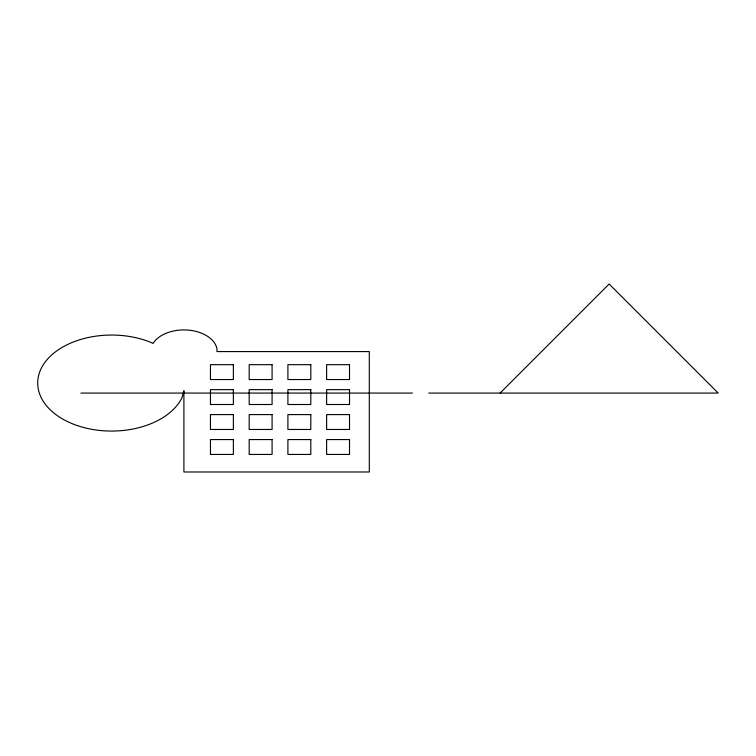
<?xml version="1.0" encoding="UTF-8"?>
<svg xmlns="http://www.w3.org/2000/svg" width="756" height="756" viewBox="0 0 756 756"><rect width="100%" height="100%" fill="white"/><g stroke="black" fill="none" stroke-linecap="round" stroke-linejoin="round"><path stroke-width="1.13" d="M500.075 393.073L609.138 284.01L718.2 393.073L428.775 393.073M80.892 393.073L412.407 393.073M183.906 390.909L181.931 397.864A73.918 48.006 0 0 1 82.782 427.263A73.918 48.006 0 0 1 46.333 360.555A73.918 48.006 0 0 1 151.833 342.78L153.014 343.441A33.34 21.659 0 0 1 188.083 330.089A33.34 21.659 0 0 1 216.934 348.639L216.963 351.578L369.306 351.578L369.306 471.99L183.906 471.99L183.906 390.909M233.368 364.666L210.461 364.666L210.461 379.54L233.368 379.54L233.368 364.666M272.084 364.666L249.178 364.666L249.178 379.54L272.084 379.54L272.084 364.666M310.801 364.666L287.904 364.666L287.904 379.54L310.801 379.54L310.801 364.666M349.518 364.666L326.62 364.666L326.62 379.54L349.518 379.54L349.518 364.666M233.368 389.633L210.461 389.633L210.461 404.507L233.368 404.507L233.368 389.633M272.084 389.633L249.178 389.633L249.178 404.507L272.084 404.507L272.084 389.633M310.801 389.633L287.904 389.633L287.904 404.507L310.801 404.507L310.801 389.633M349.518 389.633L326.62 389.633L326.62 404.507L349.518 404.507L349.518 389.633M233.368 414.6L210.461 414.6L210.461 429.474L233.368 429.474L233.368 414.6M272.084 414.6L249.178 414.6L249.178 429.474L272.084 429.474L272.084 414.6M310.801 414.6L287.904 414.6L287.904 429.474L310.801 429.474L310.801 414.6M349.518 414.6L326.62 414.6L326.62 429.474L349.518 429.474L349.518 414.6M233.368 439.567L210.461 439.567L210.461 454.441L233.368 454.441L233.368 439.567M272.084 439.567L249.178 439.567L249.178 454.441L272.084 454.441L272.084 439.567M310.801 439.567L287.904 439.567L287.904 454.441L310.801 454.441L310.801 439.567M349.518 439.567L326.62 439.567L326.62 454.441L349.518 454.441L349.518 439.567"/></g></svg>
